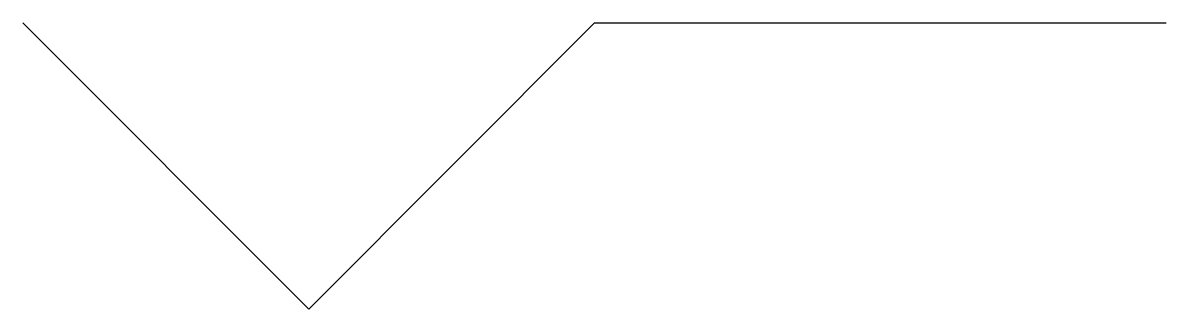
# Model space of a CAD drawing. Header units: inches. Extents: x 0 to 50, y -12.5 to 0.
import ezdxf

# ---------------------------------------------------------------- set-up
doc = ezdxf.new("R2010")
doc.units = ezdxf.units.IN
doc.header["$MEASUREMENT"] = 0

msp = doc.modelspace()

# ---------------------------------------------------------------- linework, layer by layer
for p, q in [((0, 0), (12.5, -12.5)), ((12.5, -12.5), (25, 0)), ((25, 0), (50, 0))]:
    msp.add_line(p, q)

doc.saveas('drawing.dxf')
